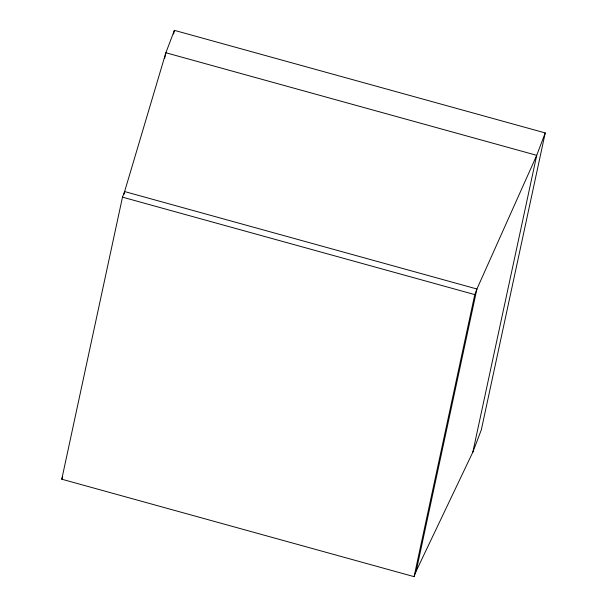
<?xml version="1.0" encoding="UTF-8"?>
<svg xmlns="http://www.w3.org/2000/svg" width="607" height="607" viewBox="0 0 607 607"><rect width="100%" height="100%" fill="white"/><g stroke="black" fill="none" stroke-linecap="round" stroke-linejoin="round"><path stroke-width="0.91" d="M61.77 479.204L122.485 197.161L124.61 191.554L165.87 52.756L174.384 30.35L545.23 132.925L481.321 429.817L472.807 452.215L416.205 571.05L414.073 576.65L61.77 479.204L62.68 476.806M124.018 194.331L124.61 191.554L476.92 289L536.717 155.331L545.23 132.925M164.679 58.302L165.87 52.756L536.717 155.331L472.807 452.215M173.587 34.053L174.384 30.35M414.073 576.65L474.788 294.607L476.92 289L416.205 571.05M122.485 197.161L474.788 294.607"/></g></svg>
